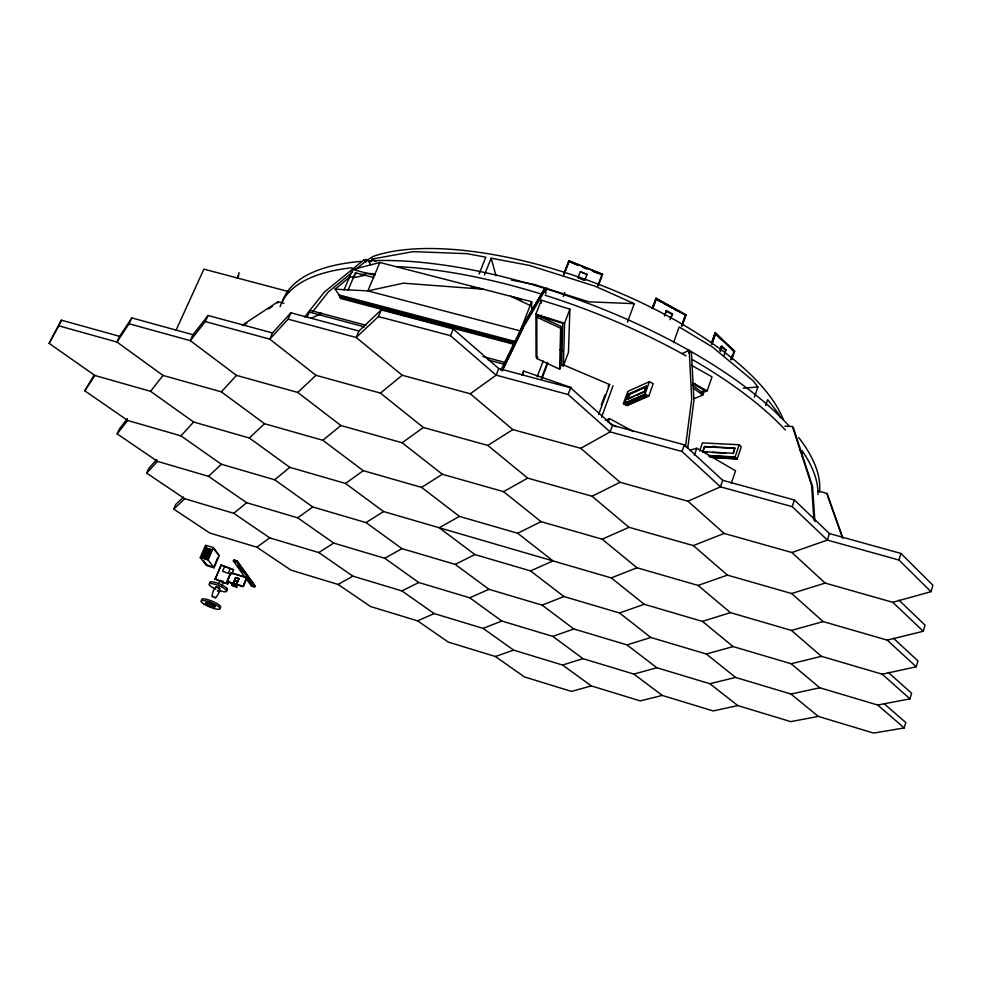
<?xml version="1.0" encoding="UTF-8"?>
<svg xmlns="http://www.w3.org/2000/svg" width="982" height="982" viewBox="0 0 982 982"><rect width="100%" height="100%" fill="white"/><g stroke="black" fill="none" stroke-linecap="round" stroke-linejoin="round"><path stroke-width="1.47" d="M541.254 318.229L541.266 315.222M541.291 303.205L541.303 300.197L569.904 309.183L568.455 352.415L563.373 365.881L560.501 364.973M544.544 291.863L544.556 288.634L545.869 289.039L545.832 293.765M559.654 369.195L560.636 328.221L561.544 326.601L537.719 315.553L536.798 317.174L536.896 358.54L559.654 369.195L560.526 367.624L561.544 326.601M561.667 364.58L562.747 323.446L537.719 315.553M563.373 365.881L564.589 323.201L569.904 309.183M687.695 448.393L693.943 400.275L691.377 351.617L689.217 350.341L682.343 353.422M523.197 373.786L523.553 371.061L571.598 387.657M685.461 446.798L691.721 398.974L689.217 350.341M883.935 703.542L905.797 722.543L904.226 727.944L877.724 705.027L819.761 687.768L791.185 663.746L733.124 646.573L702.4 621.385L644.253 604.298L611.27 577.907L383.545 511.524L345.504 483.451L289.825 467.346L249.318 437.997L193.638 422.027L150.553 391.315L94.886 375.48L49.1 343.356L58.674 325.803L116.981 342.055L129.059 323.765L190.312 340.656L205.299 321.568L269.78 339.146L315.971 375.308L380.451 393.095L423.389 427.477L487.833 445.435L527.69 478.124L592.072 496.241L629.008 527.309L693.292 545.587L727.453 575.121L791.639 593.533L823.162 621.594L887.225 640.129L923.227 631.266L925.032 625.104L898.984 600.174M272.48 332.959L269.78 339.146L288.131 319.162L356.196 337.489L402.227 375.247L470.268 393.782L512.837 429.588L580.804 448.332L620.084 482.297L687.965 501.225L724.151 533.435L791.909 552.522L825.15 583.075L892.773 602.297L931.01 591.692L932.9 585.211L900.936 553.443L829.409 533.57L794.34 499.998L722.666 480.296L684.307 444.821L612.498 425.316L570.652 387.841L498.746 368.557L453.205 328.958L381.225 309.907L358.896 331.044L290.893 312.804L272.48 332.959L208.049 315.468L192.988 334.727L190.312 340.656L236.49 375.37L297.755 392.444L340.877 425.513L402.129 442.759L442.354 474.257L503.557 491.651L541.021 521.651L602.175 539.192L637.011 567.768L698.079 585.419L730.436 612.633L791.406 630.407L821.382 656.32L882.241 674.192L916.255 666.803L917.961 660.911L893.46 638.251M877.724 705.027L909.946 698.865L911.578 693.218L888.354 672.424M931.01 591.692L898.96 560.035L900.936 553.443M829.409 533.57L827.372 540.075L791.909 552.522M898.96 560.035L827.372 540.075L792.204 506.626L794.34 499.998M209.387 602.482L212.603 604.151M801.742 455.771L802.613 453.058L799.667 449.903M214.493 597.645C216.175 599.486 222.497 587.629 218.262 587.322C214.555 584.106 210.958 596.234 212.664 596.847M237.325 278.323L238.172 276.089M216.015 586.966L217.034 587.776M765.739 405.419L767.678 399.649L778.186 413.275A238.209 91.24 20.6 0 1 780.481 417.829M215.733 597.768L212.075 596.16M714.184 457.747L737.163 459.024L741.263 446.847L739.201 444.736L702.437 442.894L699.675 450.898M731.283 483.475L735.543 470.783L696.815 448.258L690.002 450.173M722.666 480.296L720.457 486.839L687.965 501.225M734.708 448.038L733.259 453.574L734.708 448.038L704.499 446.491L702.731 451.646L707.58 452.199M754.483 397.17L757.908 387.006L753.096 380.77L712.097 346.756L679.151 326.969L673.554 342.657M737.163 459.024L735.101 456.925L739.201 444.736M731.725 359.67L734.646 351.2L715.669 332.947L714.982 332.972L711.508 342.927M703.051 451.966L704.499 446.491M724.139 355.324L726.005 349.936L722.2 346.29L721.205 346.327L719.794 350.378M694.372 455.341L696.815 448.258M730.952 359.449L732.339 355.41M731.038 359.694L734.033 351.372L715.092 333.61L719.597 337.783M792.204 506.626L720.457 486.839L681.987 451.487L684.307 444.821M720.334 351.691L722.2 346.29M701.516 393.144L707.163 390.848L712.024 376.843L691.598 365.39M711.778 343.099L715.24 333.61M711.704 344.326L715.669 332.947M711.766 344.437L715.559 333.598M681.496 325.95L685.375 315.062L655.964 299.093M682.06 325.017L686.05 314.805L656.123 298.246L652.073 308.495M681.974 326.22L686.05 314.805M646.205 386.086L628.455 394.028L626.553 399.269L644.29 391.413L646.205 386.086L646.77 386.392L645.334 390.394M664.446 315.05L666.52 310.643L672.51 313.945L669.957 319.715M623.398 403.602L644.978 394.101L649.446 381.654L653.202 383.717L648.746 396.163L627.105 405.615L623.398 403.602L627.817 391.388L649.446 381.654M664.556 316.081L666.52 310.643M670.436 318.352L672.51 313.945M624.282 403.774L645.211 394.568L647.838 395.992L626.86 405.173L624.282 403.774L628.075 393.266M627.117 399.576L629.02 394.334L646.77 386.392M626.946 402.068L625.988 404.694L646.954 395.513M627.891 399.453L629.793 394.199L646.586 386.699M626.86 405.173L627.817 402.546M608.14 422.42L609.527 418.602L633.427 431.564M652.49 308.262L656.123 298.246M652.981 307.28L656.05 299.044M652.772 308.483L656.234 298.945M612.498 425.316L610.104 431.896L580.804 448.332M601.254 404.977L604.912 394.997M598.627 414.551L609.626 384.539L563.435 364.887M601.524 417.301L613.075 385.717M627.437 322.243L634.262 303.659L595.141 286.216L529.445 265.41L491.135 258.192L484.408 275.034M681.987 451.487L610.104 431.896L568.148 394.543L570.652 387.841M597.866 285.59L601.831 274.923M598.308 285.787L602.604 274.359L568.959 260.672L563.864 273.843M237.374 277.894L238.663 275.279M587.076 274.469L584.756 280.386L578.017 277.648L580.337 271.719L587.076 274.469L580.337 271.719M537.179 376.744L543.193 360.983M541.548 377.996L547.49 362.346M541.855 378.905L547.821 363.205M277.501 303.033L278.004 301.732L283.921 303.315M564.036 273.499L568.959 260.672M563.963 274.948L569.069 261.58M563.202 296.625L564.785 292.464M521.933 375.308L523.553 371.061M536.049 357.19L535.914 314.154L541.303 300.197M545.759 290.832L546.827 288.057M498.746 368.557L496.168 375.161L470.268 393.782M343.97 290.021L352.71 269.534L379.838 262.476L531.63 301.683L520.288 330.909L367.857 290.893L335.095 289.174L339.932 296.183L513.156 341.957M239.031 272.579L237.877 278.041M479.081 274.003L485.82 257.198L466.966 253.651L413.164 251.638L372.117 259.027L370.938 261.801M568.148 394.543L496.168 375.161L450.505 335.684L453.205 328.958M358.896 331.044L356.196 337.489L378.451 316.56L381.225 309.907M251.466 586.058L233.323 561.029L233.826 559.85L237.092 560.845L255.124 585.886L254.645 587.027L251.466 586.058L251.957 584.916M246.973 577.649L243.205 586.598L246.605 577.698M246.863 577.502L243.094 586.45L226.977 581.491L230.758 572.58L245.512 577.207M379.838 262.476L367.857 290.893L403.271 283.184L483.34 289.211L471.372 286.879M226.412 590.292L227.137 588.574M231.752 584.806L236.146 585.861L236.736 587.076L231.752 584.806L236.736 587.076M235.68 577.49L232.709 585.37L235.68 577.49L239.056 578.693L237.865 581.528L234.637 580.546M232.464 585.763L231.862 584.548M232.648 585.284L235.594 586.254L238.896 578.484M827.028 494.388L827.077 493.443L818.227 491.025M218.716 583.738L219.821 581.135M217.353 591.041L219.317 591.569L219.796 590.661M221.625 586.352L223.295 582.461M347.959 290.39L355.459 272.775L373.774 277.538M230.181 568.774L228.217 573.39L222.583 571.254L224.559 566.639M234.428 560.17L234.072 560.98L236.404 561.692L236.76 560.882L254.547 585.579L254.215 586.377L251.944 585.677L247.476 579.503M243.205 586.598L227.088 581.639L230.868 572.727M230.758 572.58L227.382 581.491L243.082 586.315M254.645 587.027L236.588 562.023L237.092 560.845M221.073 564.994L233.593 569.756A37.77 9.182 22.4 0 1 221.073 564.994L215.144 579.233L227.689 583.995L228.88 581.221M231.838 574.249L233.593 569.756M215.144 579.233L221.097 565.325M514.298 344.424L340.386 298.43L339.932 296.183M214.039 567.805L208.037 559.875L213.327 547.575L205.545 545.219L200.242 557.506L206.318 565.448L214.039 567.805L219.256 555.628L213.327 547.575M213.732 567.105L217.82 557.567M206.269 545.599L201.163 557.432L208 559.519L213.094 547.674L218.765 555.358M204.096 551.982L205.25 547.833L212.137 549.908M307.17 317.112L310.091 310.349L365.991 325.288M288.131 319.162L290.893 312.804M904.226 727.944L873.612 733.075L818.276 716.394L790.817 721.647L737.801 705.592L713.165 710.943L662.298 695.44L640.203 700.878L591.324 685.902L571.499 691.402L524.462 676.917L495.382 656.516L448.32 642.093L417.608 620.87L370.509 606.52L338.103 584.437L291.003 570.161L256.83 547.183L209.718 532.993L173.716 509.093L175.79 504.38L183.536 497.052M591.324 685.902L562.539 665.035L513.611 650.121L483.119 628.394L434.154 613.554L401.883 590.906L352.894 576.139L318.782 552.559L269.78 537.878L233.728 513.316L184.739 498.721L146.674 473.14L148.871 468.254L156.776 459.601M205.299 321.568L208.049 315.468M175.901 330.529L203.912 269.129L289.015 291.715M662.298 695.44L633.906 674.094L582.977 658.652L552.792 636.385L501.814 621.017L469.764 597.793L418.762 582.51L384.76 558.279L333.733 543.083L297.706 517.809L246.666 502.71L208.528 476.344L157.501 461.368L117.153 433.872L119.485 428.79L127.415 418.639M129.059 323.765L131.797 317.91L192.988 334.727M131.797 317.91L119.644 336.36L116.981 342.055L163.012 375.431L221.355 391.855L264.514 423.708L322.857 440.292L363.279 470.673L421.597 487.403L459.429 516.397L517.71 533.263L553.05 560.931L530.513 570.898L474.895 554.572L439.2 527.739L459.429 516.397M737.801 705.592L709.9 683.73L656.811 667.735L627.032 644.904L573.893 628.983L542.15 605.133L488.962 589.298L455.182 564.38L401.957 548.631L366.041 522.608L312.792 506.97L274.653 479.781L221.392 464.253L180.934 435.861L127.672 420.456L84.771 390.799L94.297 374.829M49.1 343.356L61.375 320.169L119.644 336.36M58.674 325.803L61.375 320.169M502.084 370.95L523.271 327.362M502.403 370.46L523.16 327.755L545.869 289.039M500.857 370.189L521.921 326.92L544.556 288.634M694.372 398.508L702.756 395.12L703.566 393.537L692.899 385.595M578.447 277.648L584.585 279.907M602.604 274.359L568.787 261.016M536.896 358.54L537.78 356.982M521.823 327.325L544.556 288.843L545.857 289.26M531.643 302.972L530.182 305.427L510.53 296.233L521.798 299.829M84.771 390.799L94.886 375.48M117.153 433.872L127.672 420.456M150.553 391.315L163.012 375.431M312.792 311.675L328.172 292.145L352.477 272.124M304.555 317.026L324.502 291.949L364.273 259.604L367.526 259.739L370.828 264.845M608.042 386.442L609.626 384.539M146.674 473.14L157.501 461.368M180.934 435.861L193.638 422.027M221.355 391.855L236.49 375.37M173.716 509.093L184.739 498.721M208.528 476.344L221.392 464.253M249.318 437.997L264.514 423.708M297.755 392.444L315.971 375.308M335.095 289.174L349.359 277.403L354.956 276.175M355.95 269.277L367.526 259.739M233.728 513.316L246.666 502.71M274.653 479.781L289.825 467.346M322.857 440.292L340.877 425.513M380.451 393.095L402.227 375.247M256.83 547.183L269.78 537.878M297.706 517.809L312.792 506.97M345.504 483.451L363.279 470.673M402.129 442.759L423.389 427.477M242.21 325.214L278.004 301.732M243.045 325.631L246.875 323.115M268.565 308.888L272.395 306.384M318.782 552.559L333.733 543.083M366.041 522.608L383.545 511.524M421.597 487.403L442.354 474.257M487.833 445.435L512.837 429.588M367.329 259.923L373.246 256.376A238.086 91.498 20.6 0 1 605.305 286.928A238.086 91.498 20.6 0 1 783.317 419.596M338.103 584.437L352.894 576.139M384.76 558.279L401.957 548.631M503.557 491.651L527.69 478.124M401.883 590.906L418.762 582.51M455.182 564.38L474.895 554.572M517.71 533.263L541.021 521.651M592.072 496.241L620.084 482.297M310.889 318.377L321.605 313.43L318.819 313.258M688.628 352.845L691.377 351.617M628.48 398.974L633.942 396.556M636.667 395.353L644.855 391.732L644.29 391.413M417.608 620.87L434.154 613.554M469.764 597.793L488.962 589.298M602.175 539.192L629.008 527.309M605.293 420.382L609.527 418.602M692.224 385.104L695.06 383.925M700.473 392.088L704.671 390.382L692.715 383.717M483.119 628.394L501.814 621.017M542.15 605.133L563.95 596.54L619.532 612.977L650.821 637.478L706.328 654L735.567 677.42L790.989 694.029L818.276 716.394M611.27 577.907L637.011 567.768M693.292 545.587L724.151 533.435M219.698 588.463L218.458 588.353M495.382 656.516L513.611 650.121M552.792 636.385L573.893 628.983M619.532 612.977L644.253 604.298M698.079 585.419L727.453 575.121M562.539 665.035L582.977 658.652M627.032 644.904L650.821 637.478M702.4 621.385L730.436 612.633M791.639 593.533L825.15 583.075M633.906 674.094L656.811 667.735M706.328 654L733.124 646.573M791.406 630.407L823.162 621.594M709.9 683.73L735.567 677.42M791.185 663.746L821.382 656.32M361.695 274.702L367.612 273.413L375.185 273.769M353.311 277.796L364.985 275.255L361.413 275.083M790.989 694.029L819.761 687.768M743.202 388.172L757.908 387.006M726.005 349.936L724.998 349.973L721.205 346.327M734.646 351.2L727.625 345.136M634.262 303.659L588.881 301.842L534.073 284.424L511.462 280.091M784.802 426.213L792.425 426.532L793.395 427.796L812.593 486.63L814.9 521.552M712.601 446.344L715.571 446.503M704.818 446.798L735.015 448.357M702.731 451.646L732.94 453.254M712.11 452.444L725.698 453.168M708.599 455.476L735.101 456.925M709.569 455.82L734.843 457.207L736.291 458.668L711.029 457.268M709.053 456.704L735.8 458.177M209.817 602.432L210.627 602.604M352.71 269.534L375.001 275.341M514.47 341.27L339.048 294.944L339.76 296.589L514.912 342.878M339.514 297.165L514.249 343.356M378.451 316.56L450.505 335.684M482.899 356.527L505.104 362.456M309.318 312.129L364.531 326.896M488.214 359.977L504.417 364.297M206.65 548.84L210.357 549.969M206.367 549.515L210.038 550.583M209.78 551.307L206.036 550.129M205.79 550.853L209.497 551.982M205.496 551.528L209.166 552.596M234.268 560.538L236.601 561.238M233.323 561.029L236.588 562.023M208.344 554.658L204.587 553.48M208.049 555.333L204.305 554.155M204.047 554.879L207.718 555.947M207.472 556.671L203.716 555.493M203.47 556.217L207.19 557.346M206.895 558.022L203.09 556.966L206.871 548.202L210.614 549.38L206.858 557.96M200.242 557.506L208.037 559.875M207.067 565.153L212.173 566.724M230.917 572.899L246.678 577.797M235.84 577.711L239.056 578.693M234.477 580.325L237.865 581.528M232.82 585.112L235.705 585.996M233.998 585.935L236.846 586.806M535.914 314.154L564.589 323.201M559.838 349.678L562.711 350.586M218.065 590.072L220.349 590.857A9.562 2.185 22.3 0 0 225.038 589.016A9.562 2.185 22.3 0 0 210.492 583.492A9.562 2.185 22.3 0 0 215.77 589.114M586.855 268.737L582.756 267.067L586.819 268.81M600.518 274.285L592.318 270.958L596.369 272.701M536.798 317.174L560.636 328.221M609.466 423.144L616.107 426.74M644.978 394.101L648.746 396.163M655.718 298.479L685.62 315.026M658.603 300.566L661.352 301.977M664.004 303.438L671.946 307.832M674.499 309.355L677.249 310.766M665.906 310.963L671.909 314.277M693.083 382.98L707.163 390.848M218.63 590.673L219.538 591.422M372.117 259.027L375.922 261.519M693.267 388.062L702.756 395.12M530.513 570.898L563.95 596.54M882.241 674.192L909.946 698.865M887.225 640.129L916.255 666.803M892.773 602.297L923.227 631.266M714.982 332.972L722.359 340.079M731.553 349.285L733.726 351.384M203.642 560.685L206.957 565.031M205.164 552.142L208.884 553.271M204.882 552.805L208.589 553.934M235.594 586.254L237.644 581.418M237.656 565.927L242.124 572.101M240.16 566.184L245.5 573.586M249.944 579.761L254.399 585.935M364.273 259.604L365.955 262.145M355.459 272.775L355.926 273.904M827.077 493.443L842.986 538.222M827.544 495.824L842.409 537.67M792.425 426.532L811.611 485.403L813.882 519.969M491.135 258.192L495.996 275.733M227.689 583.995L227.677 583.689A37.868 8.936 22.4 0 1 215.119 578.914M531.63 301.683L531.728 313.197M280.103 306.703A285.823 104.08 20.6 0 1 351.937 267.742M396.912 266.601A285.823 104.08 20.6 0 1 542.101 294.318M544.998 295.226A285.823 104.08 20.6 0 1 685.964 355.901M692.691 359.743A285.823 104.08 20.6 0 1 785.354 429.981M801.999 450.493A285.823 104.08 20.6 0 1 817.932 494.572M282.435 301.388A285.517 104.755 20.6 0 1 361.106 261.384M368.066 260.905A285.517 104.755 20.6 0 1 689.462 350.611M692.15 352.145A285.517 104.755 20.6 0 1 789.54 426.532M798.697 437.506A285.517 104.755 20.6 0 1 819.479 492.142M209.731 582.572A9.55 2.197 22.3 0 1 220.717 584.462A9.55 2.197 22.3 0 1 226.363 590.072M220.803 580.227A3.056 1.326 58 0 0 221.416 581.614A3.093 0.896 -19.9 0 0 222.902 581.025M214.825 605.182A5.18 1.142 22.3 0 1 208.024 602.592M215.439 605.501A5.18 1.142 22.3 0 1 207.104 602.347M201.617 599.646A10.323 2.271 22.3 0 1 213.462 601.77A10.323 2.271 22.3 0 1 219.612 607.698M205.852 602.788L205.717 603.058A5.18 1.142 22.2 0 0 212.689 606.802A5.18 1.142 22.2 0 0 213.524 605.072A5.18 1.142 22.2 0 0 205.852 602.788M578.668 265.398L570.468 262.059L578.619 265.471M203.888 604.065A10.323 2.271 22.2 0 0 219.858 609.049A10.323 2.271 22.2 0 0 207.865 601.5A10.323 2.271 22.2 0 0 203.888 604.065"/></g></svg>
